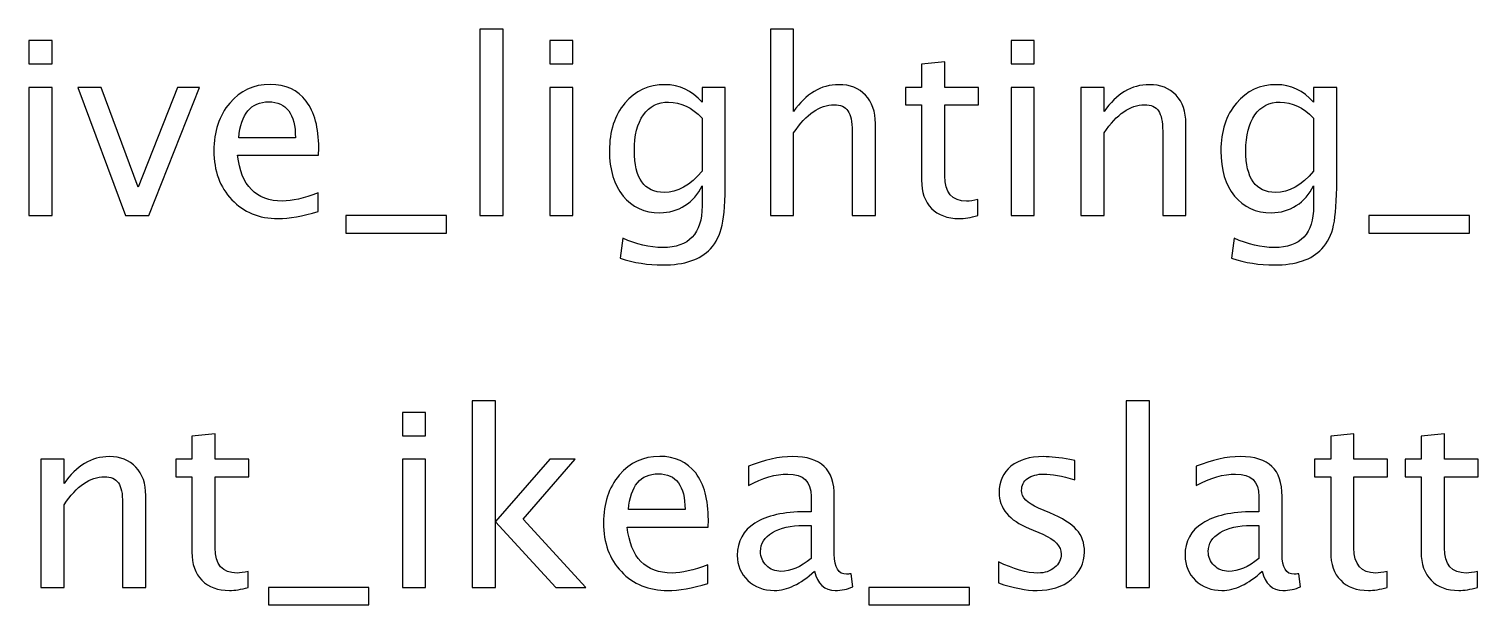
# Model space of a CAD drawing. Header units: centimetres. Extents: x -44 to 28.8, y -28.8 to 43.3.
# Drawn here: x -4.1 to 8.58, y 38.27 to 43.3 of the extents above; entities that cross this region are included whole.
import ezdxf

# ---------------------------------------------------------------- set-up
doc = ezdxf.new("R2010")
doc.units = ezdxf.units.CM
doc.header["$MEASUREMENT"] = 0
doc.layers.add('Layer 1', color=7, linetype='Continuous')

msp = doc.modelspace()

# ---------------------------------------------------------------- linework, layer by layer
at = {"layer": 'Layer 1'}
for points, knots in [([(-0.15678, 41.67044), (-0.15678, 41.67044), (-0.15678, 43.30239), (-0.15678, 43.30239), (-0.15678, 43.30239), (-0.15678, 43.30239), (0.04642, 43.30239), (0.04642, 43.30239), (0.04642, 43.30239), (0.04642, 43.30239), (0.04642, 41.67044), (0.04642, 41.67044), (0.04642, 41.67044), (0.04642, 41.67044), (-0.15678, 41.67044), (-0.15678, 41.67044)], [0, 0, 0, 0, 0.2, 0.2, 0.2, 0.2, 0.4, 0.4, 0.4, 0.4, 0.6, 0.6, 0.6, 0.6, 1, 1, 1, 1]), ([(2.3864, 41.67044), (2.3864, 41.67044), (2.3864, 43.30239), (2.3864, 43.30239), (2.3864, 43.30239), (2.3864, 43.30239), (2.5896, 43.30239), (2.5896, 43.30239), (2.5896, 43.30239), (2.5896, 43.30239), (2.5896, 42.58026), (2.5896, 42.58026), (2.5896, 42.58026), (2.6972, 42.73724), (2.82914, 42.81556), (2.98507, 42.81556), (2.98507, 42.81556), (3.08314, 42.81556), (3.1611, 42.78487), (3.2186, 42.72313), (3.2186, 42.72313), (3.27611, 42.66175), (3.30504, 42.57884), (3.30504, 42.47513), (3.30504, 42.47513), (3.30504, 42.47513), (3.30504, 41.67044), (3.30504, 41.67044), (3.30504, 41.67044), (3.30504, 41.67044), (3.10183, 41.67044), (3.10183, 41.67044), (3.10183, 41.67044), (3.10183, 41.67044), (3.10183, 42.40881), (3.10183, 42.40881), (3.10183, 42.40881), (3.10183, 42.49206), (3.08949, 42.55133), (3.06515, 42.58661), (3.06515, 42.58661), (3.04045, 42.62224), (2.99988, 42.63987), (2.94308, 42.63987), (2.94308, 42.63987), (2.8182, 42.63987), (2.70037, 42.55838), (2.5896, 42.3954), (2.5896, 42.3954), (2.5896, 42.3954), (2.5896, 41.67044), (2.5896, 41.67044), (2.5896, 41.67044), (2.5896, 41.67044), (2.3864, 41.67044), (2.3864, 41.67044)], [0, 0, 0, 0, 0.06666667, 0.06666667, 0.06666667, 0.06666667, 0.13333333, 0.13333333, 0.13333333, 0.13333333, 0.2, 0.2, 0.2, 0.2, 0.26666667, 0.26666667, 0.26666667, 0.26666667, 0.33333333, 0.33333333, 0.33333333, 0.33333333, 0.4, 0.4, 0.4, 0.4, 0.46666667, 0.46666667, 0.46666667, 0.46666667, 0.53333333, 0.53333333, 0.53333333, 0.53333333, 0.6, 0.6, 0.6, 0.6, 0.66666667, 0.66666667, 0.66666667, 0.66666667, 0.73333333, 0.73333333, 0.73333333, 0.73333333, 0.8, 0.8, 0.8, 0.8, 0.86666667, 0.86666667, 0.86666667, 0.86666667, 1, 1, 1, 1]), ([(-4.10156, 42.99759), (-4.10156, 42.99759), (-4.10156, 43.20079), (-4.10156, 43.20079), (-4.10156, 43.20079), (-4.10156, 43.20079), (-3.89836, 43.20079), (-3.89836, 43.20079), (-3.89836, 43.20079), (-3.89836, 43.20079), (-3.89836, 42.99759), (-3.89836, 42.99759), (-3.89836, 42.99759), (-3.89836, 42.99759), (-4.10156, 42.99759), (-4.10156, 42.99759)], [0, 0, 0, 0, 0.2, 0.2, 0.2, 0.2, 0.4, 0.4, 0.4, 0.4, 0.6, 0.6, 0.6, 0.6, 1, 1, 1, 1]), ([(0.45494, 42.99759), (0.45494, 42.99759), (0.45494, 43.20079), (0.45494, 43.20079), (0.45494, 43.20079), (0.45494, 43.20079), (0.65814, 43.20079), (0.65814, 43.20079), (0.65814, 43.20079), (0.65814, 43.20079), (0.65814, 42.99759), (0.65814, 42.99759), (0.65814, 42.99759), (0.65814, 42.99759), (0.45494, 42.99759), (0.45494, 42.99759)], [0, 0, 0, 0, 0.2, 0.2, 0.2, 0.2, 0.4, 0.4, 0.4, 0.4, 0.6, 0.6, 0.6, 0.6, 1, 1, 1, 1]), ([(4.49178, 42.99759), (4.49178, 42.99759), (4.49178, 43.20079), (4.49178, 43.20079), (4.49178, 43.20079), (4.49178, 43.20079), (4.69498, 43.20079), (4.69498, 43.20079), (4.69498, 43.20079), (4.69498, 43.20079), (4.69498, 42.99759), (4.69498, 42.99759), (4.69498, 42.99759), (4.69498, 42.99759), (4.49178, 42.99759), (4.49178, 42.99759)], [0, 0, 0, 0, 0.2, 0.2, 0.2, 0.2, 0.4, 0.4, 0.4, 0.4, 0.6, 0.6, 0.6, 0.6, 1, 1, 1, 1]), ([(4.2018, 41.67079), (4.13901, 41.65351), (4.08433, 41.64504), (4.03811, 41.64504), (4.03811, 41.64504), (3.9344, 41.64504), (3.85361, 41.67467), (3.79575, 41.73394), (3.79575, 41.73394), (3.73754, 41.79321), (3.70862, 41.8754), (3.70862, 41.98088), (3.70862, 41.98088), (3.70862, 41.98088), (3.70862, 42.63987), (3.70862, 42.63987), (3.70862, 42.63987), (3.70862, 42.63987), (3.56821, 42.63987), (3.56821, 42.63987), (3.56821, 42.63987), (3.56821, 42.63987), (3.56821, 42.79228), (3.56821, 42.79228), (3.56821, 42.79228), (3.56821, 42.79228), (3.70862, 42.79228), (3.70862, 42.79228), (3.70862, 42.79228), (3.70862, 42.79228), (3.70862, 42.99512), (3.70862, 42.99512), (3.70862, 42.99512), (3.70862, 42.99512), (3.91182, 43.01453), (3.91182, 43.01453), (3.91182, 43.01453), (3.91182, 43.01453), (3.91182, 42.79228), (3.91182, 42.79228), (3.91182, 42.79228), (3.91182, 42.79228), (4.20603, 42.79228), (4.20603, 42.79228), (4.20603, 42.79228), (4.20603, 42.79228), (4.20603, 42.63987), (4.20603, 42.63987), (4.20603, 42.63987), (4.20603, 42.63987), (3.91182, 42.63987), (3.91182, 42.63987), (3.91182, 42.63987), (3.91182, 42.63987), (3.91182, 42.01757), (3.91182, 42.01757), (3.91182, 42.01757), (3.91182, 41.87082), (3.97567, 41.79744), (4.10302, 41.79744), (4.10302, 41.79744), (4.13019, 41.79744), (4.163, 41.80203), (4.2018, 41.81085), (4.2018, 41.81085), (4.2018, 41.81085), (4.2018, 41.67079), (4.2018, 41.67079)], [0, 0, 0, 0, 0.05555556, 0.05555556, 0.05555556, 0.05555556, 0.11111111, 0.11111111, 0.11111111, 0.11111111, 0.16666667, 0.16666667, 0.16666667, 0.16666667, 0.22222222, 0.22222222, 0.22222222, 0.22222222, 0.27777778, 0.27777778, 0.27777778, 0.27777778, 0.33333333, 0.33333333, 0.33333333, 0.33333333, 0.38888889, 0.38888889, 0.38888889, 0.38888889, 0.44444444, 0.44444444, 0.44444444, 0.44444444, 0.5, 0.5, 0.5, 0.5, 0.55555556, 0.55555556, 0.55555556, 0.55555556, 0.61111111, 0.61111111, 0.61111111, 0.61111111, 0.66666667, 0.66666667, 0.66666667, 0.66666667, 0.72222222, 0.72222222, 0.72222222, 0.72222222, 0.77777778, 0.77777778, 0.77777778, 0.77777778, 0.83333333, 0.83333333, 0.83333333, 0.83333333, 0.88888889, 0.88888889, 0.88888889, 0.88888889, 1, 1, 1, 1]), ([(-4.10156, 41.67044), (-4.10156, 41.67044), (-4.10156, 42.79228), (-4.10156, 42.79228), (-4.10156, 42.79228), (-4.10156, 42.79228), (-3.89836, 42.79228), (-3.89836, 42.79228), (-3.89836, 42.79228), (-3.89836, 42.79228), (-3.89836, 41.67044), (-3.89836, 41.67044), (-3.89836, 41.67044), (-3.89836, 41.67044), (-4.10156, 41.67044), (-4.10156, 41.67044)], [0, 0, 0, 0, 0.2, 0.2, 0.2, 0.2, 0.4, 0.4, 0.4, 0.4, 0.6, 0.6, 0.6, 0.6, 1, 1, 1, 1]), ([(-3.2563, 41.67044), (-3.2563, 41.67044), (-3.67399, 42.79228), (-3.67399, 42.79228), (-3.67399, 42.79228), (-3.67399, 42.79228), (-3.47079, 42.79228), (-3.47079, 42.79228), (-3.47079, 42.79228), (-3.47079, 42.79228), (-3.14518, 41.92056), (-3.14518, 41.92056), (-3.14518, 41.92056), (-3.14518, 41.92056), (-2.80051, 42.79228), (-2.80051, 42.79228), (-2.80051, 42.79228), (-2.80051, 42.79228), (-2.6093, 42.79228), (-2.6093, 42.79228), (-2.6093, 42.79228), (-2.6093, 42.79228), (-3.05275, 41.67044), (-3.05275, 41.67044), (-3.05275, 41.67044), (-3.05275, 41.67044), (-3.2563, 41.67044), (-3.2563, 41.67044)], [0, 0, 0, 0, 0.125, 0.125, 0.125, 0.125, 0.25, 0.25, 0.25, 0.25, 0.375, 0.375, 0.375, 0.375, 0.5, 0.5, 0.5, 0.5, 0.625, 0.625, 0.625, 0.625, 0.75, 0.75, 0.75, 0.75, 1, 1, 1, 1]), ([(-1.57108, 41.70642), (-1.7076, 41.6655), (-1.82437, 41.64504), (-1.92174, 41.64504), (-1.92174, 41.64504), (-2.0879, 41.64504), (-2.22301, 41.70007), (-2.32708, 41.80979), (-2.32708, 41.80979), (-2.43115, 41.9195), (-2.48336, 42.06167), (-2.48336, 42.23665), (-2.48336, 42.23665), (-2.48336, 42.40634), (-2.4375, 42.54568), (-2.34542, 42.65469), (-2.34542, 42.65469), (-2.25335, 42.76335), (-2.13552, 42.81768), (-1.99194, 42.81768), (-1.99194, 42.81768), (-1.85612, 42.81768), (-1.75099, 42.76934), (-1.67691, 42.67268), (-1.67691, 42.67268), (-1.60283, 42.57602), (-1.56578, 42.43914), (-1.56578, 42.2617), (-1.56578, 42.2617), (-1.56578, 42.2617), (-1.56684, 42.19961), (-1.56684, 42.19961), (-1.56684, 42.19961), (-1.56684, 42.19961), (-2.27593, 42.19961), (-2.27593, 42.19961), (-2.27593, 42.19961), (-2.24629, 41.9315), (-2.11541, 41.79744), (-1.88364, 41.79744), (-1.88364, 41.79744), (-1.79862, 41.79744), (-1.69455, 41.82143), (-1.57108, 41.86941), (-1.57108, 41.86941), (-1.57108, 41.86941), (-1.57108, 41.70642), (-1.57108, 41.70642)], [0, 0, 0, 0, 0.07692308, 0.07692308, 0.07692308, 0.07692308, 0.15384615, 0.15384615, 0.15384615, 0.15384615, 0.23076923, 0.23076923, 0.23076923, 0.23076923, 0.30769231, 0.30769231, 0.30769231, 0.30769231, 0.38461538, 0.38461538, 0.38461538, 0.38461538, 0.46153846, 0.46153846, 0.46153846, 0.46153846, 0.53846154, 0.53846154, 0.53846154, 0.53846154, 0.61538462, 0.61538462, 0.61538462, 0.61538462, 0.69230769, 0.69230769, 0.69230769, 0.69230769, 0.76923077, 0.76923077, 0.76923077, 0.76923077, 0.84615385, 0.84615385, 0.84615385, 0.84615385, 1, 1, 1, 1]), ([(0.45494, 41.67044), (0.45494, 41.67044), (0.45494, 42.79228), (0.45494, 42.79228), (0.45494, 42.79228), (0.45494, 42.79228), (0.65814, 42.79228), (0.65814, 42.79228), (0.65814, 42.79228), (0.65814, 42.79228), (0.65814, 41.67044), (0.65814, 41.67044), (0.65814, 41.67044), (0.65814, 41.67044), (0.45494, 41.67044), (0.45494, 41.67044)], [0, 0, 0, 0, 0.2, 0.2, 0.2, 0.2, 0.4, 0.4, 0.4, 0.4, 0.6, 0.6, 0.6, 0.6, 1, 1, 1, 1]), ([(1.07089, 41.29791), (1.07089, 41.29791), (1.09488, 41.47359), (1.09488, 41.47359), (1.09488, 41.47359), (1.21271, 41.41856), (1.32948, 41.39104), (1.44484, 41.39104), (1.44484, 41.39104), (1.67379, 41.39104), (1.78844, 41.5124), (1.78844, 41.75475), (1.78844, 41.75475), (1.78844, 41.75475), (1.78844, 41.93114), (1.78844, 41.93114), (1.78844, 41.93114), (1.75317, 41.85671), (1.70307, 41.7992), (1.63781, 41.75793), (1.63781, 41.75793), (1.57254, 41.71665), (1.49987, 41.69584), (1.41979, 41.69584), (1.41979, 41.69584), (1.28397, 41.69584), (1.17637, 41.74452), (1.097, 41.84189), (1.097, 41.84189), (1.01762, 41.93926), (0.97776, 42.0712), (0.97776, 42.23771), (0.97776, 42.23771), (0.97776, 42.4081), (1.02292, 42.54709), (1.11323, 42.65469), (1.11323, 42.65469), (1.20389, 42.76194), (1.32066, 42.81556), (1.46424, 42.81556), (1.46424, 42.81556), (1.58983, 42.81556), (1.69813, 42.76476), (1.78844, 42.66281), (1.78844, 42.66281), (1.78844, 42.66281), (1.78844, 42.79228), (1.78844, 42.79228), (1.78844, 42.79228), (1.78844, 42.79228), (1.99165, 42.79228), (1.99165, 42.79228), (1.99165, 42.79228), (1.99165, 42.79228), (1.99165, 41.97665), (1.99165, 41.97665), (1.99165, 41.97665), (1.99165, 41.80132), (1.98247, 41.6715), (1.96413, 41.58718), (1.96413, 41.58718), (1.94614, 41.50287), (1.91156, 41.43373), (1.86147, 41.3801), (1.86147, 41.3801), (1.77257, 41.28591), (1.63358, 41.23864), (1.44484, 41.23864), (1.44484, 41.23864), (1.31537, 41.23864), (1.19084, 41.25839), (1.07089, 41.29791)], [0, 0, 0, 0, 0.05263158, 0.05263158, 0.05263158, 0.05263158, 0.10526316, 0.10526316, 0.10526316, 0.10526316, 0.15789474, 0.15789474, 0.15789474, 0.15789474, 0.21052632, 0.21052632, 0.21052632, 0.21052632, 0.26315789, 0.26315789, 0.26315789, 0.26315789, 0.31578947, 0.31578947, 0.31578947, 0.31578947, 0.36842105, 0.36842105, 0.36842105, 0.36842105, 0.42105263, 0.42105263, 0.42105263, 0.42105263, 0.47368421, 0.47368421, 0.47368421, 0.47368421, 0.52631579, 0.52631579, 0.52631579, 0.52631579, 0.57894737, 0.57894737, 0.57894737, 0.57894737, 0.63157895, 0.63157895, 0.63157895, 0.63157895, 0.68421053, 0.68421053, 0.68421053, 0.68421053, 0.73684211, 0.73684211, 0.73684211, 0.73684211, 0.78947368, 0.78947368, 0.78947368, 0.78947368, 0.84210526, 0.84210526, 0.84210526, 0.84210526, 0.89473684, 0.89473684, 0.89473684, 0.89473684, 1, 1, 1, 1]), ([(4.49178, 41.67044), (4.49178, 41.67044), (4.49178, 42.79228), (4.49178, 42.79228), (4.49178, 42.79228), (4.49178, 42.79228), (4.69498, 42.79228), (4.69498, 42.79228), (4.69498, 42.79228), (4.69498, 42.79228), (4.69498, 41.67044), (4.69498, 41.67044), (4.69498, 41.67044), (4.69498, 41.67044), (4.49178, 41.67044), (4.49178, 41.67044)], [0, 0, 0, 0, 0.2, 0.2, 0.2, 0.2, 0.4, 0.4, 0.4, 0.4, 0.6, 0.6, 0.6, 0.6, 1, 1, 1, 1]), ([(5.1035, 41.67044), (5.1035, 41.67044), (5.1035, 42.79228), (5.1035, 42.79228), (5.1035, 42.79228), (5.1035, 42.79228), (5.3067, 42.79228), (5.3067, 42.79228), (5.3067, 42.79228), (5.3067, 42.79228), (5.3067, 42.58026), (5.3067, 42.58026), (5.3067, 42.58026), (5.4143, 42.73724), (5.54624, 42.81556), (5.70217, 42.81556), (5.70217, 42.81556), (5.80024, 42.81556), (5.8782, 42.78487), (5.9357, 42.72313), (5.9357, 42.72313), (5.99321, 42.66175), (6.02214, 42.57884), (6.02214, 42.47513), (6.02214, 42.47513), (6.02214, 42.47513), (6.02214, 41.67044), (6.02214, 41.67044), (6.02214, 41.67044), (6.02214, 41.67044), (5.81893, 41.67044), (5.81893, 41.67044), (5.81893, 41.67044), (5.81893, 41.67044), (5.81893, 42.40881), (5.81893, 42.40881), (5.81893, 42.40881), (5.81893, 42.49206), (5.80659, 42.55133), (5.78225, 42.58661), (5.78225, 42.58661), (5.75755, 42.62224), (5.71698, 42.63987), (5.66018, 42.63987), (5.66018, 42.63987), (5.5353, 42.63987), (5.41747, 42.55838), (5.3067, 42.3954), (5.3067, 42.3954), (5.3067, 42.3954), (5.3067, 41.67044), (5.3067, 41.67044), (5.3067, 41.67044), (5.3067, 41.67044), (5.1035, 41.67044), (5.1035, 41.67044)], [0, 0, 0, 0, 0.06666667, 0.06666667, 0.06666667, 0.06666667, 0.13333333, 0.13333333, 0.13333333, 0.13333333, 0.2, 0.2, 0.2, 0.2, 0.26666667, 0.26666667, 0.26666667, 0.26666667, 0.33333333, 0.33333333, 0.33333333, 0.33333333, 0.4, 0.4, 0.4, 0.4, 0.46666667, 0.46666667, 0.46666667, 0.46666667, 0.53333333, 0.53333333, 0.53333333, 0.53333333, 0.6, 0.6, 0.6, 0.6, 0.66666667, 0.66666667, 0.66666667, 0.66666667, 0.73333333, 0.73333333, 0.73333333, 0.73333333, 0.8, 0.8, 0.8, 0.8, 0.86666667, 0.86666667, 0.86666667, 0.86666667, 1, 1, 1, 1]), ([(6.42148, 41.29791), (6.42148, 41.29791), (6.44547, 41.47359), (6.44547, 41.47359), (6.44547, 41.47359), (6.5633, 41.41856), (6.68007, 41.39104), (6.79543, 41.39104), (6.79543, 41.39104), (7.02438, 41.39104), (7.13903, 41.5124), (7.13903, 41.75475), (7.13903, 41.75475), (7.13903, 41.75475), (7.13903, 41.93114), (7.13903, 41.93114), (7.13903, 41.93114), (7.10376, 41.85671), (7.05366, 41.7992), (6.9884, 41.75793), (6.9884, 41.75793), (6.92313, 41.71665), (6.85046, 41.69584), (6.77038, 41.69584), (6.77038, 41.69584), (6.63456, 41.69584), (6.52696, 41.74452), (6.44759, 41.84189), (6.44759, 41.84189), (6.36821, 41.93926), (6.32835, 42.0712), (6.32835, 42.23771), (6.32835, 42.23771), (6.32835, 42.4081), (6.37351, 42.54709), (6.46382, 42.65469), (6.46382, 42.65469), (6.55448, 42.76194), (6.67125, 42.81556), (6.81483, 42.81556), (6.81483, 42.81556), (6.94042, 42.81556), (7.04872, 42.76476), (7.13903, 42.66281), (7.13903, 42.66281), (7.13903, 42.66281), (7.13903, 42.79228), (7.13903, 42.79228), (7.13903, 42.79228), (7.13903, 42.79228), (7.34224, 42.79228), (7.34224, 42.79228), (7.34224, 42.79228), (7.34224, 42.79228), (7.34224, 41.97665), (7.34224, 41.97665), (7.34224, 41.97665), (7.34224, 41.80132), (7.33306, 41.6715), (7.31472, 41.58718), (7.31472, 41.58718), (7.29673, 41.50287), (7.26215, 41.43373), (7.21206, 41.3801), (7.21206, 41.3801), (7.12316, 41.28591), (6.98417, 41.23864), (6.79543, 41.23864), (6.79543, 41.23864), (6.66596, 41.23864), (6.54143, 41.25839), (6.42148, 41.29791)], [0, 0, 0, 0, 0.05263158, 0.05263158, 0.05263158, 0.05263158, 0.10526316, 0.10526316, 0.10526316, 0.10526316, 0.15789474, 0.15789474, 0.15789474, 0.15789474, 0.21052632, 0.21052632, 0.21052632, 0.21052632, 0.26315789, 0.26315789, 0.26315789, 0.26315789, 0.31578947, 0.31578947, 0.31578947, 0.31578947, 0.36842105, 0.36842105, 0.36842105, 0.36842105, 0.42105263, 0.42105263, 0.42105263, 0.42105263, 0.47368421, 0.47368421, 0.47368421, 0.47368421, 0.52631579, 0.52631579, 0.52631579, 0.52631579, 0.57894737, 0.57894737, 0.57894737, 0.57894737, 0.63157895, 0.63157895, 0.63157895, 0.63157895, 0.68421053, 0.68421053, 0.68421053, 0.68421053, 0.73684211, 0.73684211, 0.73684211, 0.73684211, 0.78947368, 0.78947368, 0.78947368, 0.78947368, 0.84210526, 0.84210526, 0.84210526, 0.84210526, 0.89473684, 0.89473684, 0.89473684, 0.89473684, 1, 1, 1, 1]), ([(-2.26534, 42.35201), (-2.26534, 42.35201), (-1.77004, 42.35201), (-1.77004, 42.35201), (-1.77004, 42.35201), (-1.77004, 42.56085), (-1.84801, 42.66527), (-2.00358, 42.66527), (-2.00358, 42.66527), (-2.16021, 42.66527), (-2.24735, 42.56085), (-2.26534, 42.35201)], [0, 0, 0, 0, 0.25, 0.25, 0.25, 0.25, 0.5, 0.5, 0.5, 0.5, 1, 1, 1, 1]), ([(1.78844, 42.0585), (1.78844, 42.0585), (1.78844, 42.52381), (1.78844, 42.52381), (1.78844, 42.52381), (1.69884, 42.61659), (1.60112, 42.66316), (1.49564, 42.66316), (1.49564, 42.66316), (1.4018, 42.66316), (1.32842, 42.62576), (1.27551, 42.55062), (1.27551, 42.55062), (1.22224, 42.47583), (1.19578, 42.37176), (1.19578, 42.23912), (1.19578, 42.23912), (1.19578, 41.99535), (1.28221, 41.87364), (1.45542, 41.87364), (1.45542, 41.87364), (1.57325, 41.87364), (1.68438, 41.93538), (1.78844, 42.0585)], [0, 0, 0, 0, 0.14285714, 0.14285714, 0.14285714, 0.14285714, 0.28571429, 0.28571429, 0.28571429, 0.28571429, 0.42857143, 0.42857143, 0.42857143, 0.42857143, 0.57142857, 0.57142857, 0.57142857, 0.57142857, 0.71428571, 0.71428571, 0.71428571, 0.71428571, 1, 1, 1, 1]), ([(7.13903, 42.0585), (7.13903, 42.0585), (7.13903, 42.52381), (7.13903, 42.52381), (7.13903, 42.52381), (7.04943, 42.61659), (6.95171, 42.66316), (6.84623, 42.66316), (6.84623, 42.66316), (6.75239, 42.66316), (6.67901, 42.62576), (6.6261, 42.55062), (6.6261, 42.55062), (6.57283, 42.47583), (6.54637, 42.37176), (6.54637, 42.23912), (6.54637, 42.23912), (6.54637, 41.99535), (6.6328, 41.87364), (6.80601, 41.87364), (6.80601, 41.87364), (6.92384, 41.87364), (7.03497, 41.93538), (7.13903, 42.0585)], [0, 0, 0, 0, 0.14285714, 0.14285714, 0.14285714, 0.14285714, 0.28571429, 0.28571429, 0.28571429, 0.28571429, 0.42857143, 0.42857143, 0.42857143, 0.42857143, 0.57142857, 0.57142857, 0.57142857, 0.57142857, 0.71428571, 0.71428571, 0.71428571, 0.71428571, 1, 1, 1, 1]), ([(-1.32942, 41.51804), (-1.32942, 41.51804), (-1.32942, 41.67044), (-1.32942, 41.67044), (-1.32942, 41.67044), (-1.32942, 41.67044), (-0.44889, 41.67044), (-0.44889, 41.67044), (-0.44889, 41.67044), (-0.44889, 41.67044), (-0.44889, 41.51804), (-0.44889, 41.51804), (-0.44889, 41.51804), (-0.44889, 41.51804), (-1.32942, 41.51804), (-1.32942, 41.51804)], [0, 0, 0, 0, 0.2, 0.2, 0.2, 0.2, 0.4, 0.4, 0.4, 0.4, 0.6, 0.6, 0.6, 0.6, 1, 1, 1, 1]), ([(7.62269, 41.51804), (7.62269, 41.51804), (7.62269, 41.67044), (7.62269, 41.67044), (7.62269, 41.67044), (7.62269, 41.67044), (8.50322, 41.67044), (8.50322, 41.67044), (8.50322, 41.67044), (8.50322, 41.67044), (8.50322, 41.51804), (8.50322, 41.51804), (8.50322, 41.51804), (8.50322, 41.51804), (7.62269, 41.51804), (7.62269, 41.51804)], [0, 0, 0, 0, 0.2, 0.2, 0.2, 0.2, 0.4, 0.4, 0.4, 0.4, 0.6, 0.6, 0.6, 0.6, 1, 1, 1, 1]), ([(-0.8341, 39.74498), (-0.8341, 39.74498), (-0.8341, 39.94818), (-0.8341, 39.94818), (-0.8341, 39.94818), (-0.8341, 39.94818), (-0.6309, 39.94818), (-0.6309, 39.94818), (-0.6309, 39.94818), (-0.6309, 39.94818), (-0.6309, 39.74498), (-0.6309, 39.74498), (-0.6309, 39.74498), (-0.6309, 39.74498), (-0.8341, 39.74498), (-0.8341, 39.74498)], [0, 0, 0, 0, 0.2, 0.2, 0.2, 0.2, 0.4, 0.4, 0.4, 0.4, 0.6, 0.6, 0.6, 0.6, 1, 1, 1, 1]), ([(-0.22238, 38.41783), (-0.22238, 38.41783), (-0.22238, 40.04978), (-0.22238, 40.04978), (-0.22238, 40.04978), (-0.22238, 40.04978), (-0.01918, 40.04978), (-0.01918, 40.04978), (-0.01918, 40.04978), (-0.01918, 40.04978), (-0.01918, 38.99533), (-0.01918, 38.99533), (-0.01918, 38.99533), (-0.01918, 38.99533), (0.45707, 39.53967), (0.45707, 39.53967), (0.45707, 39.53967), (0.45707, 39.53967), (0.6765, 39.53967), (0.6765, 39.53967), (0.6765, 39.53967), (0.6765, 39.53967), (0.22142, 39.01614), (0.22142, 39.01614), (0.22142, 39.01614), (0.22142, 39.01614), (0.77175, 38.41783), (0.77175, 38.41783), (0.77175, 38.41783), (0.77175, 38.41783), (0.50999, 38.41783), (0.50999, 38.41783), (0.50999, 38.41783), (0.50999, 38.41783), (-0.01918, 38.99321), (-0.01918, 38.99321), (-0.01918, 38.99321), (-0.01918, 38.99321), (-0.01918, 38.41783), (-0.01918, 38.41783), (-0.01918, 38.41783), (-0.01918, 38.41783), (-0.22238, 38.41783), (-0.22238, 38.41783)], [0, 0, 0, 0, 0.08333333, 0.08333333, 0.08333333, 0.08333333, 0.16666667, 0.16666667, 0.16666667, 0.16666667, 0.25, 0.25, 0.25, 0.25, 0.33333333, 0.33333333, 0.33333333, 0.33333333, 0.41666667, 0.41666667, 0.41666667, 0.41666667, 0.5, 0.5, 0.5, 0.5, 0.58333333, 0.58333333, 0.58333333, 0.58333333, 0.66666667, 0.66666667, 0.66666667, 0.66666667, 0.75, 0.75, 0.75, 0.75, 0.83333333, 0.83333333, 0.83333333, 0.83333333, 1, 1, 1, 1]), ([(5.50039, 38.41783), (5.50039, 38.41783), (5.50039, 40.04978), (5.50039, 40.04978), (5.50039, 40.04978), (5.50039, 40.04978), (5.70359, 40.04978), (5.70359, 40.04978), (5.70359, 40.04978), (5.70359, 40.04978), (5.70359, 38.41783), (5.70359, 38.41783), (5.70359, 38.41783), (5.70359, 38.41783), (5.50039, 38.41783), (5.50039, 38.41783)], [0, 0, 0, 0, 0.2, 0.2, 0.2, 0.2, 0.4, 0.4, 0.4, 0.4, 0.6, 0.6, 0.6, 0.6, 1, 1, 1, 1]), ([(-2.18242, 38.41818), (-2.24521, 38.4009), (-2.29989, 38.39243), (-2.34611, 38.39243), (-2.34611, 38.39243), (-2.44982, 38.39243), (-2.53061, 38.42206), (-2.58847, 38.48133), (-2.58847, 38.48133), (-2.64668, 38.5406), (-2.6756, 38.62279), (-2.6756, 38.72827), (-2.6756, 38.72827), (-2.6756, 38.72827), (-2.6756, 39.38726), (-2.6756, 39.38726), (-2.6756, 39.38726), (-2.6756, 39.38726), (-2.81601, 39.38726), (-2.81601, 39.38726), (-2.81601, 39.38726), (-2.81601, 39.38726), (-2.81601, 39.53967), (-2.81601, 39.53967), (-2.81601, 39.53967), (-2.81601, 39.53967), (-2.6756, 39.53967), (-2.6756, 39.53967), (-2.6756, 39.53967), (-2.6756, 39.53967), (-2.6756, 39.74251), (-2.6756, 39.74251), (-2.6756, 39.74251), (-2.6756, 39.74251), (-2.4724, 39.76192), (-2.4724, 39.76192), (-2.4724, 39.76192), (-2.4724, 39.76192), (-2.4724, 39.53967), (-2.4724, 39.53967), (-2.4724, 39.53967), (-2.4724, 39.53967), (-2.17819, 39.53967), (-2.17819, 39.53967), (-2.17819, 39.53967), (-2.17819, 39.53967), (-2.17819, 39.38726), (-2.17819, 39.38726), (-2.17819, 39.38726), (-2.17819, 39.38726), (-2.4724, 39.38726), (-2.4724, 39.38726), (-2.4724, 39.38726), (-2.4724, 39.38726), (-2.4724, 38.76496), (-2.4724, 38.76496), (-2.4724, 38.76496), (-2.4724, 38.61821), (-2.40855, 38.54483), (-2.2812, 38.54483), (-2.2812, 38.54483), (-2.25403, 38.54483), (-2.22122, 38.54942), (-2.18242, 38.55824), (-2.18242, 38.55824), (-2.18242, 38.55824), (-2.18242, 38.41818), (-2.18242, 38.41818)], [0, 0, 0, 0, 0.05555556, 0.05555556, 0.05555556, 0.05555556, 0.11111111, 0.11111111, 0.11111111, 0.11111111, 0.16666667, 0.16666667, 0.16666667, 0.16666667, 0.22222222, 0.22222222, 0.22222222, 0.22222222, 0.27777778, 0.27777778, 0.27777778, 0.27777778, 0.33333333, 0.33333333, 0.33333333, 0.33333333, 0.38888889, 0.38888889, 0.38888889, 0.38888889, 0.44444444, 0.44444444, 0.44444444, 0.44444444, 0.5, 0.5, 0.5, 0.5, 0.55555556, 0.55555556, 0.55555556, 0.55555556, 0.61111111, 0.61111111, 0.61111111, 0.61111111, 0.66666667, 0.66666667, 0.66666667, 0.66666667, 0.72222222, 0.72222222, 0.72222222, 0.72222222, 0.77777778, 0.77777778, 0.77777778, 0.77777778, 0.83333333, 0.83333333, 0.83333333, 0.83333333, 0.88888889, 0.88888889, 0.88888889, 0.88888889, 1, 1, 1, 1]), ([(7.78251, 38.41818), (7.71972, 38.4009), (7.66504, 38.39243), (7.61882, 38.39243), (7.61882, 38.39243), (7.51511, 38.39243), (7.43432, 38.42206), (7.37646, 38.48133), (7.37646, 38.48133), (7.31825, 38.5406), (7.28933, 38.62279), (7.28933, 38.72827), (7.28933, 38.72827), (7.28933, 38.72827), (7.28933, 39.38726), (7.28933, 39.38726), (7.28933, 39.38726), (7.28933, 39.38726), (7.14892, 39.38726), (7.14892, 39.38726), (7.14892, 39.38726), (7.14892, 39.38726), (7.14892, 39.53967), (7.14892, 39.53967), (7.14892, 39.53967), (7.14892, 39.53967), (7.28933, 39.53967), (7.28933, 39.53967), (7.28933, 39.53967), (7.28933, 39.53967), (7.28933, 39.74251), (7.28933, 39.74251), (7.28933, 39.74251), (7.28933, 39.74251), (7.49253, 39.76192), (7.49253, 39.76192), (7.49253, 39.76192), (7.49253, 39.76192), (7.49253, 39.53967), (7.49253, 39.53967), (7.49253, 39.53967), (7.49253, 39.53967), (7.78674, 39.53967), (7.78674, 39.53967), (7.78674, 39.53967), (7.78674, 39.53967), (7.78674, 39.38726), (7.78674, 39.38726), (7.78674, 39.38726), (7.78674, 39.38726), (7.49253, 39.38726), (7.49253, 39.38726), (7.49253, 39.38726), (7.49253, 39.38726), (7.49253, 38.76496), (7.49253, 38.76496), (7.49253, 38.76496), (7.49253, 38.61821), (7.55638, 38.54483), (7.68373, 38.54483), (7.68373, 38.54483), (7.7109, 38.54483), (7.74371, 38.54942), (7.78251, 38.55824), (7.78251, 38.55824), (7.78251, 38.55824), (7.78251, 38.41818), (7.78251, 38.41818)], [0, 0, 0, 0, 0.05555556, 0.05555556, 0.05555556, 0.05555556, 0.11111111, 0.11111111, 0.11111111, 0.11111111, 0.16666667, 0.16666667, 0.16666667, 0.16666667, 0.22222222, 0.22222222, 0.22222222, 0.22222222, 0.27777778, 0.27777778, 0.27777778, 0.27777778, 0.33333333, 0.33333333, 0.33333333, 0.33333333, 0.38888889, 0.38888889, 0.38888889, 0.38888889, 0.44444444, 0.44444444, 0.44444444, 0.44444444, 0.5, 0.5, 0.5, 0.5, 0.55555556, 0.55555556, 0.55555556, 0.55555556, 0.61111111, 0.61111111, 0.61111111, 0.61111111, 0.66666667, 0.66666667, 0.66666667, 0.66666667, 0.72222222, 0.72222222, 0.72222222, 0.72222222, 0.77777778, 0.77777778, 0.77777778, 0.77777778, 0.83333333, 0.83333333, 0.83333333, 0.83333333, 0.88888889, 0.88888889, 0.88888889, 0.88888889, 1, 1, 1, 1]), ([(8.57414, 38.41818), (8.51135, 38.4009), (8.45667, 38.39243), (8.41045, 38.39243), (8.41045, 38.39243), (8.30674, 38.39243), (8.22595, 38.42206), (8.16809, 38.48133), (8.16809, 38.48133), (8.10988, 38.5406), (8.08096, 38.62279), (8.08096, 38.72827), (8.08096, 38.72827), (8.08096, 38.72827), (8.08096, 39.38726), (8.08096, 39.38726), (8.08096, 39.38726), (8.08096, 39.38726), (7.94055, 39.38726), (7.94055, 39.38726), (7.94055, 39.38726), (7.94055, 39.38726), (7.94055, 39.53967), (7.94055, 39.53967), (7.94055, 39.53967), (7.94055, 39.53967), (8.08096, 39.53967), (8.08096, 39.53967), (8.08096, 39.53967), (8.08096, 39.53967), (8.08096, 39.74251), (8.08096, 39.74251), (8.08096, 39.74251), (8.08096, 39.74251), (8.28416, 39.76192), (8.28416, 39.76192), (8.28416, 39.76192), (8.28416, 39.76192), (8.28416, 39.53967), (8.28416, 39.53967), (8.28416, 39.53967), (8.28416, 39.53967), (8.57837, 39.53967), (8.57837, 39.53967), (8.57837, 39.53967), (8.57837, 39.53967), (8.57837, 39.38726), (8.57837, 39.38726), (8.57837, 39.38726), (8.57837, 39.38726), (8.28416, 39.38726), (8.28416, 39.38726), (8.28416, 39.38726), (8.28416, 39.38726), (8.28416, 38.76496), (8.28416, 38.76496), (8.28416, 38.76496), (8.28416, 38.61821), (8.34801, 38.54483), (8.47536, 38.54483), (8.47536, 38.54483), (8.50253, 38.54483), (8.53534, 38.54942), (8.57414, 38.55824), (8.57414, 38.55824), (8.57414, 38.55824), (8.57414, 38.41818), (8.57414, 38.41818)], [0, 0, 0, 0, 0.05555556, 0.05555556, 0.05555556, 0.05555556, 0.11111111, 0.11111111, 0.11111111, 0.11111111, 0.16666667, 0.16666667, 0.16666667, 0.16666667, 0.22222222, 0.22222222, 0.22222222, 0.22222222, 0.27777778, 0.27777778, 0.27777778, 0.27777778, 0.33333333, 0.33333333, 0.33333333, 0.33333333, 0.38888889, 0.38888889, 0.38888889, 0.38888889, 0.44444444, 0.44444444, 0.44444444, 0.44444444, 0.5, 0.5, 0.5, 0.5, 0.55555556, 0.55555556, 0.55555556, 0.55555556, 0.61111111, 0.61111111, 0.61111111, 0.61111111, 0.66666667, 0.66666667, 0.66666667, 0.66666667, 0.72222222, 0.72222222, 0.72222222, 0.72222222, 0.77777778, 0.77777778, 0.77777778, 0.77777778, 0.83333333, 0.83333333, 0.83333333, 0.83333333, 0.88888889, 0.88888889, 0.88888889, 0.88888889, 1, 1, 1, 1]), ([(-3.99782, 38.41783), (-3.99782, 38.41783), (-3.99782, 39.53967), (-3.99782, 39.53967), (-3.99782, 39.53967), (-3.99782, 39.53967), (-3.79462, 39.53967), (-3.79462, 39.53967), (-3.79462, 39.53967), (-3.79462, 39.53967), (-3.79462, 39.32765), (-3.79462, 39.32765), (-3.79462, 39.32765), (-3.68702, 39.48463), (-3.55508, 39.56295), (-3.39915, 39.56295), (-3.39915, 39.56295), (-3.30108, 39.56295), (-3.22312, 39.53226), (-3.16562, 39.47052), (-3.16562, 39.47052), (-3.10811, 39.40914), (-3.07918, 39.32623), (-3.07918, 39.22252), (-3.07918, 39.22252), (-3.07918, 39.22252), (-3.07918, 38.41783), (-3.07918, 38.41783), (-3.07918, 38.41783), (-3.07918, 38.41783), (-3.28239, 38.41783), (-3.28239, 38.41783), (-3.28239, 38.41783), (-3.28239, 38.41783), (-3.28239, 39.1562), (-3.28239, 39.1562), (-3.28239, 39.1562), (-3.28239, 39.23945), (-3.29473, 39.29872), (-3.31907, 39.334), (-3.31907, 39.334), (-3.34377, 39.36963), (-3.38434, 39.38726), (-3.44114, 39.38726), (-3.44114, 39.38726), (-3.56602, 39.38726), (-3.68385, 39.30577), (-3.79462, 39.14279), (-3.79462, 39.14279), (-3.79462, 39.14279), (-3.79462, 38.41783), (-3.79462, 38.41783), (-3.79462, 38.41783), (-3.79462, 38.41783), (-3.99782, 38.41783), (-3.99782, 38.41783)], [0, 0, 0, 0, 0.06666667, 0.06666667, 0.06666667, 0.06666667, 0.13333333, 0.13333333, 0.13333333, 0.13333333, 0.2, 0.2, 0.2, 0.2, 0.26666667, 0.26666667, 0.26666667, 0.26666667, 0.33333333, 0.33333333, 0.33333333, 0.33333333, 0.4, 0.4, 0.4, 0.4, 0.46666667, 0.46666667, 0.46666667, 0.46666667, 0.53333333, 0.53333333, 0.53333333, 0.53333333, 0.6, 0.6, 0.6, 0.6, 0.66666667, 0.66666667, 0.66666667, 0.66666667, 0.73333333, 0.73333333, 0.73333333, 0.73333333, 0.8, 0.8, 0.8, 0.8, 0.86666667, 0.86666667, 0.86666667, 0.86666667, 1, 1, 1, 1]), ([(1.83819, 38.45381), (1.70167, 38.41289), (1.5849, 38.39243), (1.48753, 38.39243), (1.48753, 38.39243), (1.32137, 38.39243), (1.18626, 38.44746), (1.08219, 38.55718), (1.08219, 38.55718), (0.97812, 38.66689), (0.92591, 38.80906), (0.92591, 38.98404), (0.92591, 38.98404), (0.92591, 39.15373), (0.97177, 39.29307), (1.06385, 39.40208), (1.06385, 39.40208), (1.15592, 39.51074), (1.27375, 39.56507), (1.41733, 39.56507), (1.41733, 39.56507), (1.55315, 39.56507), (1.65828, 39.51673), (1.73236, 39.42007), (1.73236, 39.42007), (1.80644, 39.32341), (1.84349, 39.18653), (1.84349, 39.00909), (1.84349, 39.00909), (1.84349, 39.00909), (1.84243, 38.947), (1.84243, 38.947), (1.84243, 38.947), (1.84243, 38.947), (1.13334, 38.947), (1.13334, 38.947), (1.13334, 38.947), (1.16298, 38.67889), (1.29386, 38.54483), (1.52563, 38.54483), (1.52563, 38.54483), (1.61065, 38.54483), (1.71472, 38.56882), (1.83819, 38.6168), (1.83819, 38.6168), (1.83819, 38.6168), (1.83819, 38.45381), (1.83819, 38.45381)], [0, 0, 0, 0, 0.07692308, 0.07692308, 0.07692308, 0.07692308, 0.15384615, 0.15384615, 0.15384615, 0.15384615, 0.23076923, 0.23076923, 0.23076923, 0.23076923, 0.30769231, 0.30769231, 0.30769231, 0.30769231, 0.38461538, 0.38461538, 0.38461538, 0.38461538, 0.46153846, 0.46153846, 0.46153846, 0.46153846, 0.53846154, 0.53846154, 0.53846154, 0.53846154, 0.61538462, 0.61538462, 0.61538462, 0.61538462, 0.69230769, 0.69230769, 0.69230769, 0.69230769, 0.76923077, 0.76923077, 0.76923077, 0.76923077, 0.84615385, 0.84615385, 0.84615385, 0.84615385, 1, 1, 1, 1]), ([(2.77235, 38.56071), (2.65029, 38.44852), (2.53282, 38.39243), (2.41993, 38.39243), (2.41993, 38.39243), (2.32715, 38.39243), (2.24989, 38.42136), (2.18886, 38.47957), (2.18886, 38.47957), (2.12748, 38.53777), (2.09678, 38.61115), (2.09678, 38.6997), (2.09678, 38.6997), (2.09678, 38.82211), (2.14829, 38.91631), (2.2513, 38.98192), (2.2513, 38.98192), (2.35431, 39.04754), (2.50213, 39.08035), (2.69474, 39.08035), (2.69474, 39.08035), (2.69474, 39.08035), (2.74237, 39.08035), (2.74237, 39.08035), (2.74237, 39.08035), (2.74237, 39.08035), (2.74237, 39.21546), (2.74237, 39.21546), (2.74237, 39.21546), (2.74237, 39.34564), (2.67463, 39.41055), (2.53881, 39.41055), (2.53881, 39.41055), (2.43369, 39.41055), (2.31868, 39.37739), (2.19415, 39.31106), (2.19415, 39.31106), (2.19415, 39.31106), (2.19415, 39.47828), (2.19415, 39.47828), (2.19415, 39.47828), (2.33103, 39.53473), (2.46015, 39.56295), (2.58115, 39.56295), (2.58115, 39.56295), (2.70568, 39.56295), (2.79775, 39.53473), (2.85667, 39.47793), (2.85667, 39.47793), (2.91593, 39.42113), (2.94557, 39.33364), (2.94557, 39.21546), (2.94557, 39.21546), (2.94557, 39.21546), (2.94557, 38.70852), (2.94557, 38.70852), (2.94557, 38.70852), (2.94557, 38.59246), (2.9812, 38.53425), (3.05281, 38.53425), (3.05281, 38.53425), (3.06163, 38.53425), (3.07469, 38.53566), (3.09197, 38.53848), (3.09197, 38.53848), (3.09197, 38.53848), (3.10644, 38.42559), (3.10644, 38.42559), (3.10644, 38.42559), (3.06022, 38.40337), (3.00942, 38.39243), (2.95368, 38.39243), (2.95368, 38.39243), (2.85878, 38.39243), (2.79846, 38.44852), (2.77235, 38.56071)], [0, 0, 0, 0, 0.05, 0.05, 0.05, 0.05, 0.1, 0.1, 0.1, 0.1, 0.15, 0.15, 0.15, 0.15, 0.2, 0.2, 0.2, 0.2, 0.25, 0.25, 0.25, 0.25, 0.3, 0.3, 0.3, 0.3, 0.35, 0.35, 0.35, 0.35, 0.4, 0.4, 0.4, 0.4, 0.45, 0.45, 0.45, 0.45, 0.5, 0.5, 0.5, 0.5, 0.55, 0.55, 0.55, 0.55, 0.6, 0.6, 0.6, 0.6, 0.65, 0.65, 0.65, 0.65, 0.7, 0.7, 0.7, 0.7, 0.75, 0.75, 0.75, 0.75, 0.8, 0.8, 0.8, 0.8, 0.85, 0.85, 0.85, 0.85, 0.9, 0.9, 0.9, 0.9, 1, 1, 1, 1]), ([(4.38102, 38.45805), (4.38102, 38.45805), (4.38102, 38.64431), (4.38102, 38.64431), (4.38102, 38.64431), (4.51402, 38.57799), (4.62938, 38.54483), (4.7278, 38.54483), (4.7278, 38.54483), (4.78637, 38.54483), (4.83505, 38.56071), (4.8735, 38.59246), (4.8735, 38.59246), (4.91195, 38.62385), (4.93136, 38.66336), (4.93136, 38.71099), (4.93136, 38.71099), (4.93136, 38.78049), (4.87738, 38.83799), (4.76943, 38.8835), (4.76943, 38.8835), (4.76943, 38.8835), (4.65055, 38.93394), (4.65055, 38.93394), (4.65055, 38.93394), (4.47522, 39.00662), (4.38737, 39.11174), (4.38737, 39.24827), (4.38737, 39.24827), (4.38737, 39.34599), (4.42195, 39.4229), (4.49109, 39.47899), (4.49109, 39.47899), (4.56023, 39.53508), (4.65513, 39.56295), (4.77543, 39.56295), (4.77543, 39.56295), (4.83787, 39.56295), (4.91548, 39.55448), (5.00756, 39.5372), (5.00756, 39.5372), (5.00756, 39.5372), (5.04989, 39.52908), (5.04989, 39.52908), (5.04989, 39.52908), (5.04989, 39.52908), (5.04989, 39.35975), (5.04989, 39.35975), (5.04989, 39.35975), (4.93665, 39.39361), (4.84634, 39.41055), (4.77896, 39.41055), (4.77896, 39.41055), (4.71969, 39.41055), (4.67277, 39.3975), (4.63714, 39.37174), (4.63714, 39.37174), (4.60186, 39.34599), (4.58422, 39.31142), (4.58422, 39.26803), (4.58422, 39.26803), (4.58422, 39.207), (4.63361, 39.15514), (4.73274, 39.11316), (4.73274, 39.11316), (4.73274, 39.11316), (4.83046, 39.07188), (4.83046, 39.07188), (4.83046, 39.07188), (4.94124, 39.02531), (5.01955, 38.97593), (5.06541, 38.92407), (5.06541, 38.92407), (5.11163, 38.87221), (5.13456, 38.8073), (5.13456, 38.72969), (5.13456, 38.72969), (5.13456, 38.63126), (5.09575, 38.55047), (5.01779, 38.48733), (5.01779, 38.48733), (4.94018, 38.42418), (4.84069, 38.39243), (4.71969, 38.39243), (4.71969, 38.39243), (4.62656, 38.39243), (4.51402, 38.4143), (4.38102, 38.45805)], [0, 0, 0, 0, 0.04347826, 0.04347826, 0.04347826, 0.04347826, 0.08695652, 0.08695652, 0.08695652, 0.08695652, 0.13043478, 0.13043478, 0.13043478, 0.13043478, 0.17391304, 0.17391304, 0.17391304, 0.17391304, 0.2173913, 0.2173913, 0.2173913, 0.2173913, 0.26086957, 0.26086957, 0.26086957, 0.26086957, 0.30434783, 0.30434783, 0.30434783, 0.30434783, 0.34782609, 0.34782609, 0.34782609, 0.34782609, 0.39130435, 0.39130435, 0.39130435, 0.39130435, 0.43478261, 0.43478261, 0.43478261, 0.43478261, 0.47826087, 0.47826087, 0.47826087, 0.47826087, 0.52173913, 0.52173913, 0.52173913, 0.52173913, 0.56521739, 0.56521739, 0.56521739, 0.56521739, 0.60869565, 0.60869565, 0.60869565, 0.60869565, 0.65217391, 0.65217391, 0.65217391, 0.65217391, 0.69565217, 0.69565217, 0.69565217, 0.69565217, 0.73913043, 0.73913043, 0.73913043, 0.73913043, 0.7826087, 0.7826087, 0.7826087, 0.7826087, 0.82608696, 0.82608696, 0.82608696, 0.82608696, 0.86956522, 0.86956522, 0.86956522, 0.86956522, 0.91304348, 0.91304348, 0.91304348, 0.91304348, 1, 1, 1, 1]), ([(6.69031, 38.56071), (6.56825, 38.44852), (6.45078, 38.39243), (6.33789, 38.39243), (6.33789, 38.39243), (6.24511, 38.39243), (6.16785, 38.42136), (6.10682, 38.47957), (6.10682, 38.47957), (6.04544, 38.53777), (6.01474, 38.61115), (6.01474, 38.6997), (6.01474, 38.6997), (6.01474, 38.82211), (6.06625, 38.91631), (6.16926, 38.98192), (6.16926, 38.98192), (6.27227, 39.04754), (6.42009, 39.08035), (6.6127, 39.08035), (6.6127, 39.08035), (6.6127, 39.08035), (6.66033, 39.08035), (6.66033, 39.08035), (6.66033, 39.08035), (6.66033, 39.08035), (6.66033, 39.21546), (6.66033, 39.21546), (6.66033, 39.21546), (6.66033, 39.34564), (6.59259, 39.41055), (6.45677, 39.41055), (6.45677, 39.41055), (6.35165, 39.41055), (6.23664, 39.37739), (6.11211, 39.31106), (6.11211, 39.31106), (6.11211, 39.31106), (6.11211, 39.47828), (6.11211, 39.47828), (6.11211, 39.47828), (6.24899, 39.53473), (6.37811, 39.56295), (6.49911, 39.56295), (6.49911, 39.56295), (6.62364, 39.56295), (6.71571, 39.53473), (6.77463, 39.47793), (6.77463, 39.47793), (6.83389, 39.42113), (6.86353, 39.33364), (6.86353, 39.21546), (6.86353, 39.21546), (6.86353, 39.21546), (6.86353, 38.70852), (6.86353, 38.70852), (6.86353, 38.70852), (6.86353, 38.59246), (6.89916, 38.53425), (6.97077, 38.53425), (6.97077, 38.53425), (6.97959, 38.53425), (6.99265, 38.53566), (7.00993, 38.53848), (7.00993, 38.53848), (7.00993, 38.53848), (7.0244, 38.42559), (7.0244, 38.42559), (7.0244, 38.42559), (6.97818, 38.40337), (6.92738, 38.39243), (6.87164, 38.39243), (6.87164, 38.39243), (6.77674, 38.39243), (6.71642, 38.44852), (6.69031, 38.56071)], [0, 0, 0, 0, 0.05, 0.05, 0.05, 0.05, 0.1, 0.1, 0.1, 0.1, 0.15, 0.15, 0.15, 0.15, 0.2, 0.2, 0.2, 0.2, 0.25, 0.25, 0.25, 0.25, 0.3, 0.3, 0.3, 0.3, 0.35, 0.35, 0.35, 0.35, 0.4, 0.4, 0.4, 0.4, 0.45, 0.45, 0.45, 0.45, 0.5, 0.5, 0.5, 0.5, 0.55, 0.55, 0.55, 0.55, 0.6, 0.6, 0.6, 0.6, 0.65, 0.65, 0.65, 0.65, 0.7, 0.7, 0.7, 0.7, 0.75, 0.75, 0.75, 0.75, 0.8, 0.8, 0.8, 0.8, 0.85, 0.85, 0.85, 0.85, 0.9, 0.9, 0.9, 0.9, 1, 1, 1, 1]), ([(-0.8341, 38.41783), (-0.8341, 38.41783), (-0.8341, 39.53967), (-0.8341, 39.53967), (-0.8341, 39.53967), (-0.8341, 39.53967), (-0.6309, 39.53967), (-0.6309, 39.53967), (-0.6309, 39.53967), (-0.6309, 39.53967), (-0.6309, 38.41783), (-0.6309, 38.41783), (-0.6309, 38.41783), (-0.6309, 38.41783), (-0.8341, 38.41783), (-0.8341, 38.41783)], [0, 0, 0, 0, 0.2, 0.2, 0.2, 0.2, 0.4, 0.4, 0.4, 0.4, 0.6, 0.6, 0.6, 0.6, 1, 1, 1, 1]), ([(1.14393, 39.0994), (1.14393, 39.0994), (1.63923, 39.0994), (1.63923, 39.0994), (1.63923, 39.0994), (1.63923, 39.30824), (1.56126, 39.41266), (1.40569, 39.41266), (1.40569, 39.41266), (1.24906, 39.41266), (1.16192, 39.30824), (1.14393, 39.0994)], [0, 0, 0, 0, 0.25, 0.25, 0.25, 0.25, 0.5, 0.5, 0.5, 0.5, 1, 1, 1, 1]), ([(2.74237, 38.67148), (2.74237, 38.67148), (2.74237, 38.9597), (2.74237, 38.9597), (2.74237, 38.9597), (2.74237, 38.9597), (2.6771, 38.96181), (2.6771, 38.96181), (2.6771, 38.96181), (2.56421, 38.96181), (2.4732, 38.941), (2.4037, 38.89937), (2.4037, 38.89937), (2.33456, 38.85739), (2.29998, 38.80201), (2.29998, 38.73286), (2.29998, 38.73286), (2.29998, 38.68453), (2.31727, 38.64361), (2.35149, 38.61009), (2.35149, 38.61009), (2.38606, 38.57658), (2.42804, 38.55965), (2.47778, 38.55965), (2.47778, 38.55965), (2.56245, 38.55965), (2.65065, 38.59704), (2.74237, 38.67148)], [0, 0, 0, 0, 0.125, 0.125, 0.125, 0.125, 0.25, 0.25, 0.25, 0.25, 0.375, 0.375, 0.375, 0.375, 0.5, 0.5, 0.5, 0.5, 0.625, 0.625, 0.625, 0.625, 0.75, 0.75, 0.75, 0.75, 1, 1, 1, 1]), ([(6.66033, 38.67148), (6.66033, 38.67148), (6.66033, 38.9597), (6.66033, 38.9597), (6.66033, 38.9597), (6.66033, 38.9597), (6.59506, 38.96181), (6.59506, 38.96181), (6.59506, 38.96181), (6.48217, 38.96181), (6.39116, 38.941), (6.32166, 38.89937), (6.32166, 38.89937), (6.25252, 38.85739), (6.21794, 38.80201), (6.21794, 38.73286), (6.21794, 38.73286), (6.21794, 38.68453), (6.23523, 38.64361), (6.26945, 38.61009), (6.26945, 38.61009), (6.30402, 38.57658), (6.346, 38.55965), (6.39574, 38.55965), (6.39574, 38.55965), (6.48041, 38.55965), (6.56861, 38.59704), (6.66033, 38.67148)], [0, 0, 0, 0, 0.125, 0.125, 0.125, 0.125, 0.25, 0.25, 0.25, 0.25, 0.375, 0.375, 0.375, 0.375, 0.5, 0.5, 0.5, 0.5, 0.625, 0.625, 0.625, 0.625, 0.75, 0.75, 0.75, 0.75, 1, 1, 1, 1]), ([(-2.00674, 38.26543), (-2.00674, 38.26543), (-2.00674, 38.41783), (-2.00674, 38.41783), (-2.00674, 38.41783), (-2.00674, 38.41783), (-1.12621, 38.41783), (-1.12621, 38.41783), (-1.12621, 38.41783), (-1.12621, 38.41783), (-1.12621, 38.26543), (-1.12621, 38.26543), (-1.12621, 38.26543), (-1.12621, 38.26543), (-2.00674, 38.26543), (-2.00674, 38.26543)], [0, 0, 0, 0, 0.2, 0.2, 0.2, 0.2, 0.4, 0.4, 0.4, 0.4, 0.6, 0.6, 0.6, 0.6, 1, 1, 1, 1]), ([(3.2486, 38.26543), (3.2486, 38.26543), (3.2486, 38.41783), (3.2486, 38.41783), (3.2486, 38.41783), (3.2486, 38.41783), (4.12913, 38.41783), (4.12913, 38.41783), (4.12913, 38.41783), (4.12913, 38.41783), (4.12913, 38.26543), (4.12913, 38.26543), (4.12913, 38.26543), (4.12913, 38.26543), (3.2486, 38.26543), (3.2486, 38.26543)], [0, 0, 0, 0, 0.2, 0.2, 0.2, 0.2, 0.4, 0.4, 0.4, 0.4, 0.6, 0.6, 0.6, 0.6, 1, 1, 1, 1])]:
    msp.add_open_spline(points, degree=3, knots=knots, dxfattribs=at)

doc.saveas('drawing.dxf')
